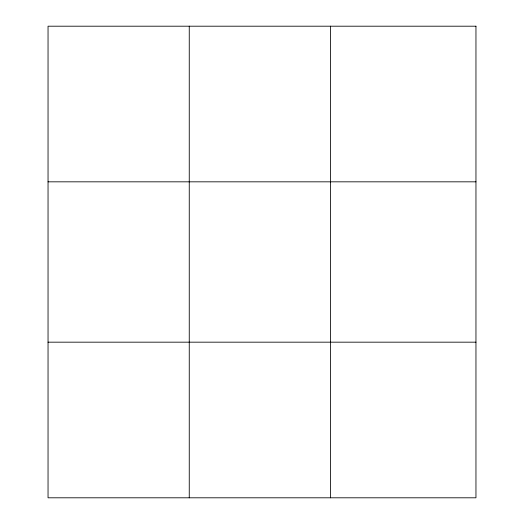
<?xml version="1.0" encoding="UTF-8"?>
<svg xmlns="http://www.w3.org/2000/svg" width="524" height="524" viewBox="0 0 524 524"><rect width="100%" height="100%" fill="white"/><g stroke="black" fill="none" stroke-linecap="round" stroke-linejoin="round"><path stroke-width="0.79" d="M189.256 26.2L189.256 497.8M330.467 26.2L330.467 497.8M48.044 181.828L475.956 181.828M48.044 342.172L475.956 342.172M475.956 26.2L475.956 497.8L48.044 497.8L48.044 26.2L475.956 26.2"/></g></svg>
